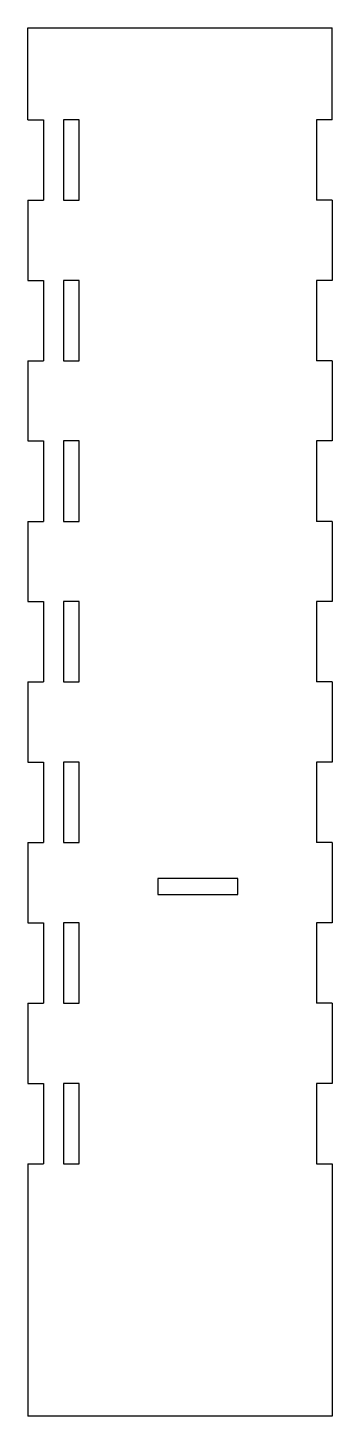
# Model space of a CAD drawing. Header units: millimetres. Extents: x 1 to 618, y 0 to 618.
# Drawn here: x 556.6 to 617.9, y 338.2 to 617.6 of the extents above; entities outside this region: 2.
import ezdxf

# ---------------------------------------------------------------- set-up
doc = ezdxf.new("R2010")
doc.units = ezdxf.units.MM
doc.styles.add('SLDTEXTSTYLE0', font='TXT', dxfattribs={"width": 0.7})

msp = doc.modelspace()

# ---------------------------------------------------------------- linework, layer by layer
at = {"color": 7, "linetype": 'Continuous', "lineweight": 25}
for p, q in [((556.59, 599.07), (556.59, 617.58)), ((556.59, 617.58), (617.94, 617.58)), ((617.94, 599.07), (617.94, 617.58)), ((556.59, 599.07), (559.77, 599.07)), ((559.77, 599.07), (559.77, 582.9)), ((563.77, 599.07), (563.77, 582.9)), ((566.94, 599.07), (563.77, 599.07)), ((566.94, 582.9), (566.94, 599.07)), ((617.94, 599.07), (614.77, 599.07)), ((614.77, 599.07), (614.77, 582.9)), ((556.59, 582.9), (556.59, 566.75)), ((556.59, 582.9), (559.77, 582.9)), ((563.77, 582.9), (566.94, 582.9)), ((617.94, 582.9), (614.77, 582.9)), ((617.94, 582.9), (617.94, 566.75)), ((556.59, 566.75), (559.77, 566.75)), ((559.77, 566.75), (559.77, 550.58)), ((563.77, 566.75), (563.77, 550.58)), ((566.94, 566.75), (563.77, 566.75)), ((566.94, 550.58), (566.94, 566.75)), ((617.94, 566.75), (614.77, 566.75)), ((614.77, 566.75), (614.77, 550.58)), ((556.59, 550.58), (556.59, 534.43)), ((556.59, 550.58), (559.77, 550.58)), ((563.77, 550.58), (566.94, 550.58)), ((617.94, 550.58), (614.77, 550.58)), ((617.94, 550.58), (617.94, 534.43)), ((556.59, 534.43), (559.77, 534.43)), ((559.77, 534.43), (559.77, 518.26)), ((563.77, 534.43), (563.77, 518.26)), ((566.94, 534.43), (563.77, 534.43)), ((566.94, 518.26), (566.94, 534.43)), ((617.94, 534.43), (614.77, 534.43)), ((614.77, 534.43), (614.77, 518.26)), ((556.59, 518.26), (556.59, 502.11)), ((556.59, 518.26), (559.77, 518.26)), ((563.77, 518.26), (566.94, 518.26)), ((617.94, 518.26), (614.77, 518.26)), ((617.94, 518.26), (617.94, 502.11)), ((556.59, 502.11), (559.77, 502.11)), ((559.77, 502.11), (559.77, 485.94)), ((563.77, 502.11), (563.77, 485.94)), ((566.94, 502.11), (563.77, 502.11)), ((566.94, 485.94), (566.94, 502.11)), ((617.94, 502.11), (614.77, 502.11)), ((614.77, 502.11), (614.77, 485.94)), ((556.59, 485.94), (556.59, 469.79)), ((556.59, 485.94), (559.77, 485.94)), ((563.77, 485.94), (566.94, 485.94)), ((617.94, 485.94), (614.77, 485.94)), ((617.94, 485.94), (617.94, 469.79)), ((556.59, 469.79), (559.77, 469.79)), ((559.77, 469.79), (559.77, 453.62)), ((563.77, 469.79), (563.77, 453.62)), ((566.94, 469.79), (563.77, 469.79)), ((566.94, 453.62), (566.94, 469.79)), ((617.94, 469.79), (614.77, 469.79)), ((614.77, 469.79), (614.77, 453.62)), ((556.59, 453.62), (556.59, 437.47)), ((556.59, 453.62), (559.77, 453.62)), ((563.77, 453.62), (566.94, 453.62)), ((617.94, 453.62), (614.77, 453.62)), ((617.94, 453.62), (617.94, 437.47)), ((598.94, 446.36), (582.78, 446.36)), ((582.78, 446.36), (582.78, 443.18)), ((598.94, 443.18), (598.94, 446.36)), ((582.78, 443.18), (598.94, 443.18)), ((556.59, 437.47), (559.77, 437.47)), ((559.77, 437.47), (559.77, 421.3)), ((563.77, 437.47), (563.77, 421.3)), ((566.94, 437.47), (563.77, 437.47)), ((566.94, 421.3), (566.94, 437.47)), ((617.94, 437.47), (614.77, 437.47)), ((614.77, 437.47), (614.77, 421.3)), ((556.59, 421.3), (556.59, 405.15)), ((556.59, 421.3), (559.77, 421.3)), ((563.77, 421.3), (566.94, 421.3)), ((617.94, 421.3), (614.77, 421.3)), ((617.94, 421.3), (617.94, 405.15)), ((556.59, 405.15), (559.77, 405.15)), ((559.77, 405.15), (559.77, 388.98)), ((566.94, 405.15), (563.77, 405.15)), ((563.77, 405.15), (563.77, 388.98)), ((566.94, 388.98), (566.94, 405.15)), ((617.94, 405.15), (614.77, 405.15)), ((614.77, 405.15), (614.77, 388.98)), ((556.59, 388.98), (556.59, 338.18)), ((556.59, 388.98), (559.77, 388.98)), ((563.77, 388.98), (566.94, 388.98)), ((614.77, 388.98), (617.94, 388.98)), ((617.94, 388.98), (617.94, 338.18)), ((617.94, 338.18), (556.59, 338.18))]:
    msp.add_line(p, q, dxfattribs=at)

# ---------------------------------------------------------------- texts
at = {"color": 7, "linetype": 'Continuous', "char_height": 14.5493, "attachment_point": 1, "style": 'SLDTEXTSTYLE0'}
for s, insert in [('SOLIDWORKS Educational Product.', (0, 40.58)), ('For Instructional Use Only.', (0, 18.76))]:
    msp.add_mtext(s, dxfattribs=dict(at, insert=insert))

doc.saveas('drawing.dxf')
